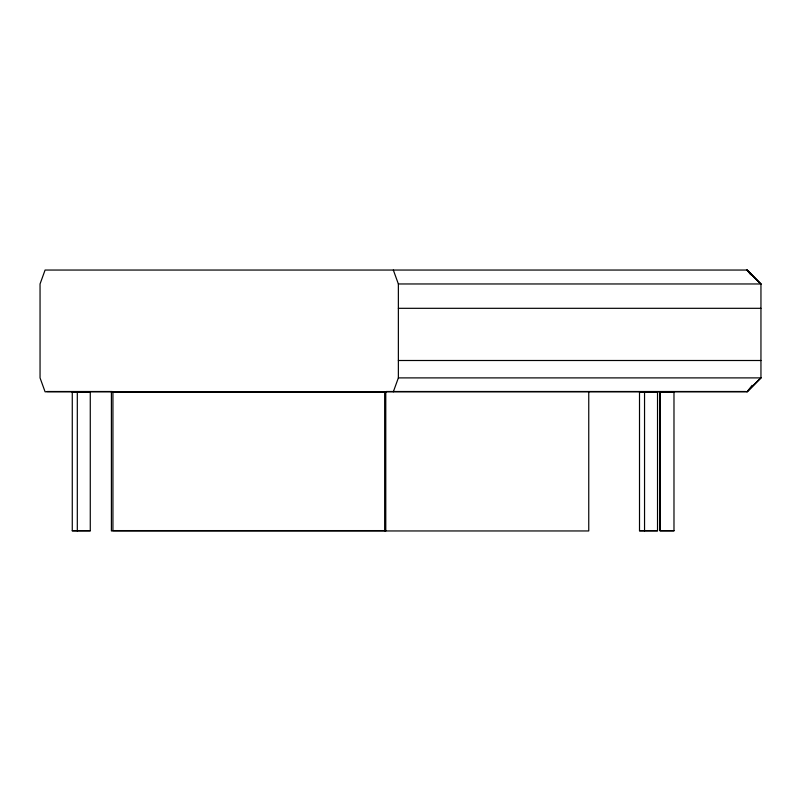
<?xml version="1.0" encoding="UTF-8"?>
<svg xmlns="http://www.w3.org/2000/svg" width="801" height="801" viewBox="0 0 801 801"><rect width="100%" height="100%" fill="white"/><g stroke="black" fill="none" stroke-linecap="round" stroke-linejoin="round"><path stroke-width="1.2" d="M393.331 391.799L398.367 377.892L398.367 283.965L393.331 270.047M760.73 377.892L747.033 391.799L760.95 377.892L760.95 283.965L747.033 270.047L45.086 270.047L40.05 283.965L40.05 377.892L45.086 391.799L747.033 391.799L752.139 385.311M747.033 391.799L760.84 377.892M398.367 283.965L760.95 283.965M398.367 308.315L760.95 308.315M398.367 360.5L760.95 360.5M398.367 377.892L760.95 377.892M47.219 391.509L112.27 391.509M386.222 391.509L745.661 391.509M72.31 392.15L90.233 392.15M385.932 392.15L112.931 392.15L112.931 530.592L385.932 530.592M639.558 392.15L657.471 392.15M673.951 392.15L660.104 392.15L660.104 530.602L673.951 530.602M72.31 530.602L90.233 530.602M639.558 530.602L657.471 530.602M750.677 274.693L747.033 270.047L760.84 283.965M747.033 270.047L760.73 283.965M673.981 391.799L673.981 530.953L660.064 530.953L660.064 391.799M657.521 391.799L657.521 530.953L639.508 530.953L639.508 391.799M644.545 391.799L644.545 530.953M588.755 391.799L588.755 530.953L111.399 530.953L111.399 391.799M385.782 391.799L385.782 530.953M385.211 392.15L385.211 530.592M385.051 391.799L385.051 530.953M90.273 391.799L90.273 530.953L72.27 530.953L72.27 391.799M77.307 391.799L77.307 530.953"/></g></svg>
